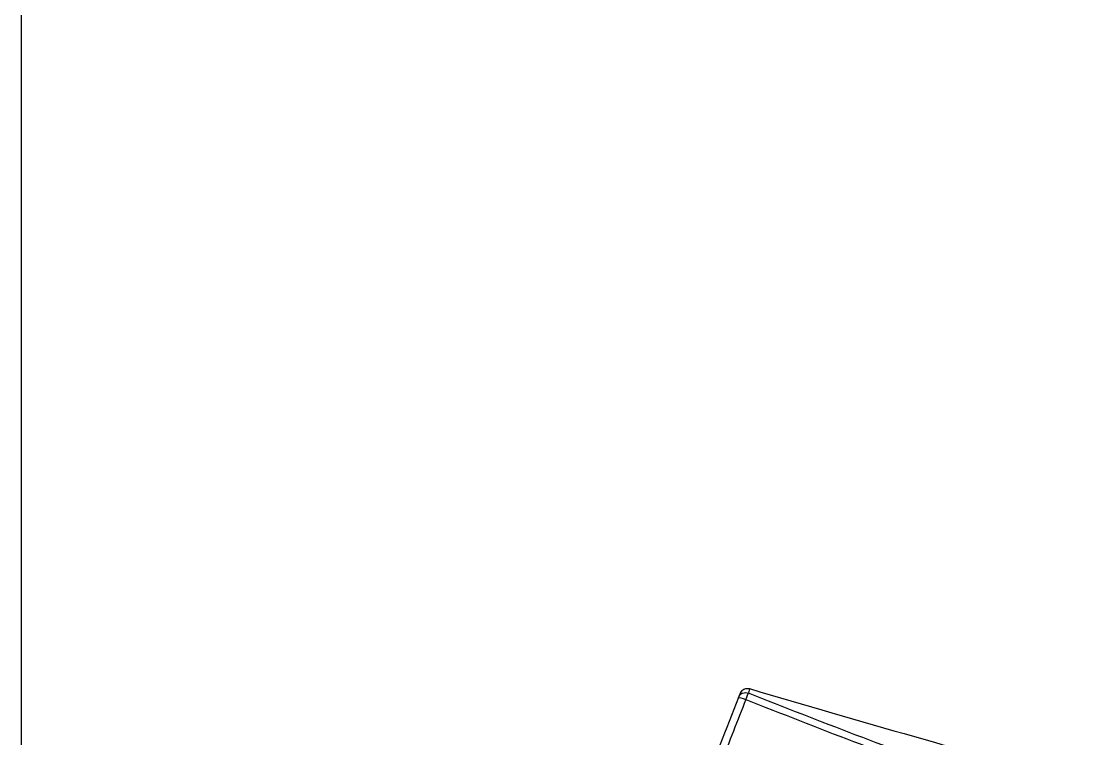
# Model space of a CAD drawing. Extents: x 7905 to 14077, y -986 to 9572.
# Drawn here: x 8199 to 8338.2, y -365.5 to -272.6 of the extents above; entities that cross this region are included whole.
import ezdxf

# ---------------------------------------------------------------- set-up
doc = ezdxf.new("R2010")
doc.units = 0
doc.header["$LTSCALE"] = 20
doc.header["$MEASUREMENT"] = 0
doc.layers.get('0').update_dxf_attribs({"linetype": 'CONTINUOUS'})
doc.layers.add('1', color=1, linetype='CONTINUOUS')
doc.layers.add('SA-DOOR', color=4, linetype='CONTINUOUS')

# ---------------------------------------------------------------- blocks, each defined once
blk = doc.blocks.new('A$C9bb48bae')
at = {"layer": '1', "color": 7, "linetype": 'Continuous'}
for ratio, start_param, end_param in [(0.999979, 6.28318, 7.860572), (0.107231, 6.283184, 7.826361)]:
    blk.add_ellipse((505.91, 127.73), major_axis=(0.931, 0.366), ratio=ratio, start_param=start_param, end_param=end_param, dxfattribs=at)
for points, knots in [([(505.4, 129.24), (498.3, 127.14), (483.88, 122.95), (466.6, 118.05), (456.42, 115.26), (453.57, 114.48)], [0, 0, 0, 0, 0.412563, 0.835474, 1, 1, 1, 1]), ([(506.41, 128.98), (506.33, 129.05), (506.18, 129.16), (505.91, 129.26), (505.61, 129.29), (505.41, 129.24), (505.31, 129.2)], [0, 0, 0, 0, 0.247076, 0.482594, 0.735528, 1, 1, 1, 1]), ([(505.41, 129.23), (505.41, 129.23), (505.41, 129.21), (505.44, 129.07), (505.5, 128.8), (505.54, 128.66)], [0, 0, 0, 0, 0.200923, 0.600499, 1, 1, 1, 1]), ([(506.75, 128.28), (506.74, 128.29), (506.73, 128.32), (506.71, 128.36), (506.7, 128.4), (506.69, 128.42), (506.67, 128.48), (506.63, 128.57), (506.58, 128.7), (506.55, 128.76), (506.54, 128.79), (506.54, 128.8), (506.54, 128.8), (506.54, 128.81), (506.53, 128.82), (506.51, 128.85), (506.49, 128.87), (506.48, 128.89)], [0, 0, 0, 0, 0.044364, 0.085943, 0.114795, 0.142657, 0.171247, 0.284248, 0.486038, 0.74286, 0.771687, 0.800468, 0.827819, 0.853098, 0.885791, 0.934759, 1, 1, 1, 1]), ([(506.63, 128.64), (506.63, 128.64), (506.65, 128.58), (506.74, 128.34), (506.84, 128.09)], [0, 0, 0, 0, 0.33821, 1, 1, 1, 1]), ([(505.89, 127.84), (501.26, 126.01), (491.98, 122.34), (482.62, 118.91), (477.94, 117.19)], [0, 0, 0, 0, 0.500173, 1, 1, 1, 1])]:
    blk.add_open_spline(points, degree=3, knots=knots, dxfattribs=at)
for points, degree in [([(477.62, 118.02), (486.99, 121.43), (496.3, 124.95), (505.54, 128.66)], 3), ([(505.66, 128.41), (505.59, 128.56), (505.54, 128.66), (505.53, 128.66)], 3), ([(505.89, 127.84), (505.81, 128.04), (505.72, 128.25), (505.66, 128.41)], 3), ([(506.42, 128.96), (506.39, 128.99), (506.37, 129.01), (506.34, 129.04)], 3), ([(506.41, 128.98), (506.63, 128.63)], 1), ([(505.89, 127.84), (506.98, 125.09), (509.13, 119.62), (512.31, 111.5), (514.42, 106.15), (515.46, 103.48)], 3), ([(506.84, 128.09), (510.09, 119.82), (513.28, 111.7), (516.41, 103.74)], 3)]:
    blk.add_open_spline(points, degree=degree, dxfattribs=at)

msp = doc.modelspace()

# ---------------------------------------------------------------- linework, layer by layer
at = {"layer": 'SA-DOOR', "color": 7}
msp.add_lwpolyline([(8198.95162, 1275.95857), (10879.9466, 1275.95857), (10879.9466, -893.3024), (8198.95162, -893.3024)], close=True, dxfattribs=at)

# ---------------------------------------------------------------- block references
at = {"xscale": -1}
msp.add_blockref('A$C9bb48bae', (8798.68307, -488.3024), dxfattribs=at)

doc.saveas('drawing.dxf')
